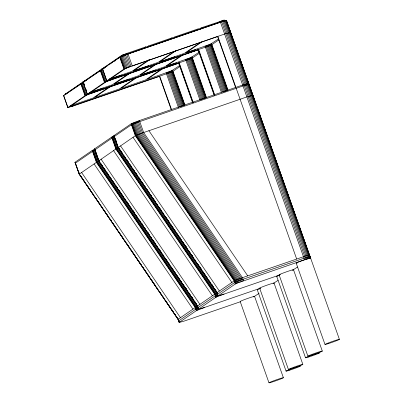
<?xml version="1.0" encoding="UTF-8"?>
<svg xmlns="http://www.w3.org/2000/svg" width="403" height="403" viewBox="0 0 403 403"><rect width="100%" height="100%" fill="white"/><g stroke="black" fill="none" stroke-linecap="round" stroke-linejoin="round"><path stroke-width="0.6" d="M124.764 54.813L146.843 47.176L146.017 46.793L127.363 53.211C124.628 53.866 123.983 55.523 121.197 56.314L113.147 61.825M159.724 76.258L73.835 105.808L67.81 107.551L63.598 95.662L80.802 83.844L83.219 82.756M67.81 107.551L85.013 95.733L87.431 94.64L83.058 82.333L100.261 70.515L102.684 69.427M179.189 62.928L93.3 92.478L87.27 94.221L104.473 82.403L106.891 81.315L102.523 69.009L120.034 57.014L128.008 53.937L220.416 22.145L226.441 20.402L339.402 339.366M226.441 20.402L309.177 254.409M230.556 32.396L224.622 34.033L128.169 67.382L125.479 68.545L108.296 80.343L207.379 46.491L211.902 44.637L218.869 39.872M248.611 83.386L242.682 85.028L139.398 120.562L131.383 123.661L113.908 135.625L118.119 147.513L216.96 292.694L234.163 280.881L239.095 278.831L307.746 255.26L309.479 254.898L310.491 258.132A7.642 0.373 -19.5 0 0 303.217 260.242A7.642 0.373 -19.5 0 0 296.351 263.149M248.943 84.328L243.014 85.965L134.36 123.464L131.443 124.754L114.24 136.562L114.578 136.567M252.822 95.274L246.893 96.916L138.234 134.416L135.322 135.7L118.2 147.548L113.908 135.625M309.937 256.565L304.008 258.207L237.634 281.163L234.717 282.448L217.514 294.255L217.852 294.261L217.298 292.699M310.491 258.132L304.562 259.769L237.322 283.072L235.271 284.009L218.068 295.822L223 294.457L279.773 274.932M65.14 94.77L65.095 94.76A0.665 0.665 0 0 1 65.503 93.914L82.665 82.131L84.907 81.154M65.095 94.76L68.973 92.075M84.847 81.421L84.554 81.436A0.665 0.665 0 0 1 84.962 80.585L102.13 68.802L104.165 67.906M84.554 81.436L88.433 78.751M104.926 67.195L104.508 67.276A0.665 0.655 86.8 0 0 104.11 68.127L104.014 68.107A0.665 0.665 0 0 1 104.422 67.261L121.59 55.478L124.769 54.138M104.014 68.107L107.893 65.422M223.952 20.205L223.882 20.281A0.665 0.66 51.1 0 1 224.728 20.689L224.803 20.608A0.665 0.665 0 0 0 223.952 20.205L201.218 27.797L200.926 28.568L199.43 29.59M240.259 301.792L184.075 321.115L179.149 322.476L178.04 319.347L79.2 174.167L74.988 162.278L92.191 150.47L95.103 149.181M217.615 292.926L214.703 294.21L197.5 306.018L98.659 160.837L94.544 148.853L111.651 137.141L113.701 136.199L117.908 148.087L216.754 293.268L217.862 296.396L215.812 297.338L198.608 309.146L203.54 307.786L260.308 288.256M118.774 147.745L115.863 149.029L98.74 160.873L98.997 160.842L95.118 149.896M179.149 322.476L196.352 310.668L204.633 307.413M69.447 91.753L70.399 91.103M71.346 90.448L73.245 89.149M73.724 88.821L83.199 82.514M88.907 78.424L102.523 69.251M109.792 64.122L112.644 62.168M81.33 84.005L82.348 83.315M114.679 61.17L115.691 60.48M144.914 47.509L145.901 46.834M146.707 47.227L148.682 45.877L172.172 37.791L173.114 38.134L148.39 46.642L147.438 47.292M126.759 54.375L130.965 66.263L123.933 69.079L106.73 80.897L112.759 79.154L198.649 49.604M171.139 38.497L172.172 37.791M172.484 38.527L174.952 36.834L198.437 28.754L199.379 29.097L174.655 37.605L173.235 38.577M109.349 86.847L92.962 98.065L71.129 105.536M128.809 73.517L112.422 84.741L90.594 92.206M148.783 59.84L131.882 71.412L110.054 78.882M111.404 85.96L94.504 97.536L119.228 89.028L136.128 77.457M130.864 72.636L113.968 84.207L138.692 75.704L155.588 64.127M150.329 59.306L133.428 70.883L158.152 62.374L174.025 51.503M199.158 29.207L201.218 27.797M137.161 77.275L120.774 88.499L145.498 79.99L161.885 68.767M156.621 63.946L140.234 75.17L164.958 66.666L181.345 55.443M176.086 50.622L159.694 61.845L184.418 53.337L200.81 42.114M163.945 67.885L147.045 79.462L171.487 70.893L179.945 65.351M182.891 54.909L166.504 66.132L190.946 57.564L199.409 52.027M202.865 41.232L185.964 52.803L210.406 44.239L218.869 38.698M179.95 66.525L172.983 71.296L168.454 73.144L69.376 106.997L86.554 95.199L88.448 94.347L178.932 63.105M199.913 52.848L192.443 57.967L187.919 59.82L88.836 93.667L106.019 81.874L107.913 81.018L198.392 49.776M259.129 293.303L253.633 296.92M278.075 280.332L273.093 283.596M297.535 267.003L292.558 270.267M125.605 53.831L125.711 54.465M121.268 56.657L127.751 54.113L219.564 22.523M101.808 69.986L102.458 69.654M82.59 83.174L82.998 82.983M114.034 137.141L111.984 138.078L94.861 149.926M217.308 294.835L215.257 295.777L198.054 307.585L198.392 307.59M198.402 309.726L197.294 306.597L195.243 307.539L178.04 319.347L178.378 319.352L177.315 317.791M197.848 308.159L195.798 309.101L178.675 320.944M83.648 82.323L83.476 82.393A0.665 0.509 67.2 0 1 83.743 81.623M95.435 150.123L92.524 151.407L75.321 163.215L75.658 163.22M99.314 161.069L96.398 162.359L79.2 174.167L79.532 174.172M217.862 296.396L224.098 294.084M106.891 81.315L112.759 79.154L112.356 78.021M87.431 94.64L93.3 92.478L92.897 91.35M148.682 45.877L148.39 46.642M174.952 36.834L174.655 37.605M91.753 92.03L103.188 88.091M200.926 28.568L224.803 20.608M131.962 66.001L217.852 36.451M112.19 78.363L122.069 74.963M134.093 70.827L148.808 65.765M160.364 61.79L175.078 56.727M186.035 52.954L195.913 49.554M114.044 84.358L128.758 79.295M140.899 75.114L155.618 70.051M166.575 66.283L176.454 62.883M220.159 22.321L223.519 21.238M85.91 80.409L86.161 80.338M220.622 21.127L221.056 21.646M224.088 21.077L224.778 20.936M65.503 93.914L65.901 93.874M114.674 135.534L113.989 135.66M219.756 21.419L220.109 21.969M102.982 68.978L102.523 69.009M64.062 95.632L63.598 95.662M84.962 80.585L85.28 80.57A0.665 0.625 78.3 0 0 85.023 80.756M94.786 148.954L94.448 148.954M127.363 53.211L127.66 53.775M83.058 82.333L83.522 82.308L84.524 85.139M74.988 162.278L79.28 174.202L178.121 319.383M148.863 130.643L247.704 275.823M133.015 137.282L231.861 282.463M120.522 145.841L219.363 291.016M120.9 150.863L121.963 152.425M126.925 159.709L127.988 161.271M135.428 172.202L136.491 173.764M147.115 189.37L147.825 190.412M153.14 198.216L153.85 199.258M179.355 236.722L180.418 238.284M185.38 245.573L186.443 247.13M191.4 254.419L192.463 255.976M199.903 266.907L200.966 268.469M211.595 284.08L212.305 285.117M118.457 147.518L120.225 150.118M121.288 151.679L122.708 153.76M124.124 155.84L125.897 158.444M126.96 160.006L128.728 162.605M130.149 164.686L131.212 166.248M132.98 168.852L134.753 171.451M135.816 173.013L137.232 175.093M138.647 177.179L140.773 180.297M141.836 181.859L143.256 183.939M144.672 186.025L145.735 187.581M147.508 190.186L149.276 192.785M150.339 194.347L151.76 196.432M153.528 199.032L155.301 201.636M156.364 203.193L157.78 205.278M159.195 207.359L161.321 210.482M162.384 212.038L163.804 214.124M165.22 216.204L167.346 219.328M168.056 220.365L169.824 222.97M170.887 224.531L173.371 228.174M174.076 229.211L175.849 231.816M176.912 233.377L178.68 235.977M179.743 237.538L181.869 240.662M182.579 241.699L184.352 244.304M185.768 246.384L187.183 248.465M188.604 250.545L190.372 253.149M191.435 254.711L193.208 257.31M194.624 259.396L195.687 260.953M197.46 263.557L199.228 266.156M200.291 267.718L201.712 269.798M203.127 271.884L205.253 275.002M206.316 276.564L207.731 278.649M209.152 280.73L210.215 282.291M211.983 284.891L213.756 287.495M214.819 289.052L216.235 291.137M113.555 150.606L212.396 295.787M101.062 159.165L199.903 304.346M126.95 201.656L128.013 203.218M132.97 210.502L134.033 212.064M141.473 222.995L142.536 224.557M147.498 231.841L148.556 233.402M153.165 240.163L153.87 241.206M159.185 249.009L159.895 250.051M185.405 287.515L186.463 289.077M191.425 296.366L192.488 297.923M100.765 163.447L102.891 166.565M103.954 168.127L105.374 170.212M106.79 172.293L108.916 175.416M109.621 176.454L111.394 179.058M112.457 180.615L114.936 184.262M115.646 185.299L117.419 187.904M118.482 189.465L123.439 196.75M124.502 198.311L125.922 200.392M127.338 202.472L129.464 205.595M130.169 206.633L131.942 209.238M133.005 210.799L134.778 213.399M136.194 215.479L137.967 218.083M139.03 219.645L140.798 222.244M141.861 223.806L143.282 225.887M144.697 227.972L145.76 229.529M147.886 232.652L149.301 234.732M150.717 236.818L151.78 238.375M153.553 240.979L155.326 243.578M156.389 245.14L157.805 247.225M159.578 249.825L161.346 252.429M162.409 253.986L163.83 256.071M165.245 258.152L167.371 261.275M168.434 262.832L169.849 264.917M171.265 266.998L173.391 270.121M174.101 271.159L175.874 273.763M176.937 275.325L179.416 278.967M180.126 280.004L181.894 282.609M182.957 284.17L184.378 286.251M185.083 287.289L187.919 291.455M188.624 292.492L190.397 295.097M191.813 297.177L193.939 300.3M194.649 301.338L196.422 303.943M98.755 160.742L197.596 305.922L198.704 309.051M197.294 306.597L98.448 161.417L94.242 149.528M94.095 163.935L192.936 309.116M81.597 172.494L180.443 317.675M80.595 175.733L82.368 178.333M83.431 179.894L84.847 181.975M86.267 184.055L88.393 187.178M89.456 188.74L90.871 190.821M92.287 192.901L93.35 194.463M95.123 197.067L96.896 199.666M98.312 201.752L99.375 203.308M101.143 205.913L102.916 208.512M103.979 210.074L105.395 212.154M106.815 214.24L108.941 217.358M110.004 218.92L111.419 221.005M112.835 223.086L114.961 226.209M115.671 227.247L117.444 229.851M118.502 231.408L120.986 235.055M121.691 236.093L123.464 238.697M124.527 240.259L125.943 242.339M126.653 243.377L129.489 247.543M130.552 249.104L131.967 251.185M132.678 252.223L135.509 256.389M136.219 257.426L137.987 260.031M139.05 261.592L141.534 265.234M142.239 266.272L144.012 268.877M145.075 270.438L146.848 273.038M147.911 274.599L149.327 276.68M150.742 278.765L152.868 281.883M153.931 283.445L155.351 285.526M156.767 287.611L157.83 289.173M159.598 291.772L161.371 294.371M162.787 296.457L163.85 298.019M165.623 300.618L167.396 303.222M168.459 304.779L169.875 306.864M171.29 308.945L173.416 312.068M174.479 313.625L175.899 315.71M126.471 53.523L126.683 54.113M226.32 20.377L310.466 258.001M225.982 20.432L310.129 258.056M225.438 20.558L309.585 258.187M224.708 20.76L308.854 258.388M223.811 21.032L307.957 258.655M222.773 21.359L306.92 258.983M221.63 21.732L305.776 259.356M220.416 22.145L304.562 259.769M236.213 88.302L296.653 258.983M296.19 263.129L324.994 344.469M293.5 269.733L322.304 351.068M211.504 43.509L228.073 90.297M211.258 43.645L227.826 90.433M210.855 43.836L227.423 90.63M210.295 44.078L226.864 90.866M209.61 44.36L226.179 91.149M208.809 44.673L225.378 91.466M207.923 45.01L224.491 91.798M206.976 45.358L223.544 92.151M205.998 45.71L222.355 91.904M205.016 46.053L221.378 92.247M279.093 274.836L307.897 356.176M214.789 95.179L198.619 49.524L198.11 49.876L214.275 95.531M198.367 49.7L214.32 94.765M276.73 276.453L305.529 357.793M274.04 283.057L302.844 364.398M192.045 56.833L206.512 97.692M191.798 56.974L206.265 97.833M191.39 57.166L205.862 98.025M190.836 57.407L205.303 98.267M190.151 57.689L204.618 98.549M189.35 58.002L203.817 98.861M188.463 58.339L202.931 99.198M187.516 58.687L201.984 99.546M186.539 59.04L201.006 99.899M185.556 59.382L200.029 100.241M259.633 288.16L288.437 369.501M193.228 102.579L179.159 62.853L178.65 63.2L192.508 102.337M178.902 63.024L192.972 102.755M257.265 289.782L286.07 371.123M254.58 296.386L283.385 377.727A7.642 0.373 -19.5 0 1 272.126 382.034A7.642 0.373 -19.5 0 1 273.048 381.026A7.642 0.373 -19.5 0 1 283.364 377.767M172.58 70.162L184.952 105.092M172.338 70.298L184.705 105.228M171.93 70.495L184.302 105.425M171.376 70.732L183.743 105.662M170.686 71.014L183.058 105.944M169.89 71.331L182.257 106.261M243.558 280.76L242.45 277.632L143.609 132.451L139.398 120.562M169.003 71.663L181.37 106.594M242.43 281.153L241.321 278.025L142.481 132.844L138.269 120.955M168.056 72.016L180.423 106.946M241.301 281.556L240.193 278.428L141.352 133.247L137.141 121.358M167.079 72.364L179.234 106.704M166.096 72.706L178.469 107.636M240.203 281.959L239.095 278.831L140.249 133.65L136.043 121.761M239.155 282.352L238.047 279.224L139.206 134.043L134.995 122.154M238.188 282.725L237.08 279.596L138.234 134.416L134.028 122.527M237.322 283.072L236.213 279.944L137.373 134.763L133.161 122.875M236.581 283.38L235.473 280.251L136.632 135.07L132.421 123.182M235.982 283.641L234.873 280.513L136.033 135.332L131.821 123.444M235.543 283.853L234.435 280.725L135.594 135.544L131.383 123.661M235.271 284.009L234.163 280.881L135.322 135.7L131.111 123.817M240.173 301.489L268.977 382.83M171.668 109.974L159.699 76.177L159.442 76.353L171.199 109.561M218.149 295.857L217.056 292.598L118.215 147.417L114.004 135.529M216.96 292.694L218.068 295.822M217.121 296.704L216.013 293.575L117.167 148.395L112.961 136.511M216.522 296.971L215.414 293.842L116.573 148.662L112.361 136.773M216.084 297.182L214.975 294.054L116.129 148.873L111.923 136.985M215.812 297.338L214.703 294.21L115.863 149.029L111.651 137.141M128.008 53.937L132.219 65.825M125.504 54.823L129.716 66.712M124.295 55.266L128.507 67.155M123.162 55.7L127.373 67.588M122.144 56.098L126.351 67.986M121.263 56.46L125.474 68.349M120.552 56.768L124.764 68.656M120.034 57.014L124.245 68.903M119.721 57.191L123.933 69.079M197.767 306.577L198.689 309.182M197.5 306.018L198.608 309.146M197.661 310.033L196.553 306.905L97.707 161.724L93.501 149.835M197.062 310.295L195.954 307.167L97.113 161.986L92.902 150.102M196.624 310.512L195.515 307.383L96.67 162.202L92.463 150.314M196.352 310.668L195.243 307.539L96.398 162.359L92.191 150.47M112.613 77.844L113.016 78.978M111.661 78.167L112.064 79.3M111.142 78.434L111.54 79.567M110.765 78.464L111.168 79.593M109.954 78.716L110.357 79.849M109.253 78.928L109.656 80.061M102.619 68.903L106.855 80.922M101.803 69.784L106.014 81.673M101.093 70.092L105.304 81.98M100.574 70.339L104.785 82.227M100.261 70.515L104.473 82.403M115.601 139.448L116.21 141.176M178.932 320.914L179.486 322.481M179.229 322.511L178.136 319.252L79.295 174.071L75.084 162.182M93.153 91.174L93.551 92.307M92.201 91.496L92.599 92.63M91.677 91.758L92.045 92.917M91.305 91.788L91.708 92.922M90.494 92.045L90.897 93.179M89.793 92.257L90.191 93.385M85.925 89.098L86.529 90.796M83.159 82.232L87.365 94.121M82.343 83.114L86.554 95.002M81.633 83.421L85.844 95.309M81.114 83.668L85.325 95.556M80.802 83.844L85.013 95.733M94.544 148.853L98.74 160.873M73.694 104.498L74.092 105.631M73.437 104.674L73.835 105.808M72.742 104.82L73.139 105.954M72.218 105.087L72.621 106.221M71.845 105.118L72.248 106.251M71.034 105.374L71.437 106.503M70.334 105.581L70.732 106.714M63.694 95.556L67.931 107.576M78.514 171.29L79.124 173.018M123.882 55.146A0.665 0.327 68.9 0 1 123.983 54.44M123.086 55.458A0.665 0.423 68.2 0 1 123.273 54.717M122.401 55.74A0.665 0.509 67.3 0 1 122.663 54.964M121.847 55.982A0.665 0.574 65.8 0 1 122.174 55.181M121.439 56.173A0.665 0.625 62.9 0 1 121.812 55.352M121.197 56.314A0.665 0.65 58.4 0 1 121.59 55.478M104.09 68.026A0.665 0.66 51.2 0 1 104.493 67.185M104.417 67.528A0.665 0.625 78.4 0 1 104.74 67.241M104.78 67.538A0.665 0.579 75.4 0 1 104.951 67.256M279.44 274.826A7.642 0.373 -19.5 0 1 286.765 271.723A7.642 0.373 -19.5 0 1 292.81 270.156M280.438 274.584A7.642 0.373 -19.5 0 1 280.035 274.69M297.535 262.877A7.642 0.373 -19.5 0 1 297.132 262.983M223.872 20.19A0.665 0.655 86.7 0 1 224.708 20.588M223.635 20.226A0.665 0.625 78.4 0 1 224.446 20.629M223.262 20.316A0.665 0.579 75.5 0 1 224.023 20.729M222.753 20.457A0.665 0.514 73.9 0 1 223.453 20.891M222.134 20.639A0.665 0.433 72.9 0 1 222.753 21.097M221.418 20.865A0.665 0.338 72.2 0 1 221.947 21.354M82.922 82.635A0.665 0.574 65.8 0 1 83.25 81.834M82.519 82.827A0.665 0.625 63.1 0 1 82.892 82.005M82.272 82.968A0.665 0.645 58.5 0 1 82.665 82.131M65.17 94.68A0.665 0.66 51.5 0 1 65.573 93.839M65.412 94.524A0.665 0.625 78.3 0 1 65.82 93.894M65.16 94.448A0.665 0.655 86.5 0 1 65.588 93.929M84.131 82.011A0.665 0.423 68.1 0 1 84.353 81.371M240.782 301.424A7.642 0.373 -19.5 0 1 247.477 298.507A7.642 0.373 -19.5 0 1 253.885 296.81M257.618 289.772A7.642 0.373 -19.5 0 1 260.278 288.392M102.936 69.069A0.665 0.509 67.2 0 1 103.203 68.293M102.387 69.306A0.665 0.574 65.8 0 1 102.715 68.505M101.979 69.502A0.665 0.625 63.1 0 1 102.352 68.676M101.737 69.638A0.665 0.645 58.5 0 1 102.13 68.802M84.63 81.356A0.665 0.66 51.5 0 1 85.033 80.514M84.65 81.456A0.665 0.655 86.5 0 1 85.048 80.605M103.591 68.686A0.665 0.423 68.1 0 1 103.813 68.042M277.078 276.448A7.642 0.373 -19.5 0 1 279.737 275.063M260.242 288.1A7.642 0.373 -19.5 0 1 266.937 285.178A7.642 0.373 -19.5 0 1 273.345 283.48M217.827 36.371L217.57 36.547L235.629 87.542L235.881 87.365L217.827 36.371M311.045 355.381A7.642 0.373 -19.5 0 0 322.284 351.114A7.642 0.373 -19.5 0 0 311.972 354.373A7.642 0.373 -19.5 0 0 311.045 355.381M328.143 343.673A7.642 0.373 -19.5 0 0 339.381 339.407A7.642 0.373 -19.5 0 0 329.065 342.666A7.642 0.373 -19.5 0 0 328.143 343.673M289.218 370.332A7.642 0.373 -19.5 0 0 300.462 366.06A7.642 0.373 -19.5 0 0 290.145 369.319A7.642 0.373 -19.5 0 0 289.218 370.332M308.678 357.003A7.642 0.373 -19.5 0 0 319.922 352.736A7.642 0.373 -19.5 0 0 309.605 355.99A7.642 0.373 -19.5 0 0 308.678 357.003M291.586 368.71A7.642 0.373 -19.5 0 0 302.824 364.443A7.642 0.373 -19.5 0 0 292.513 367.697A7.642 0.373 -19.5 0 0 291.586 368.71"/></g></svg>
